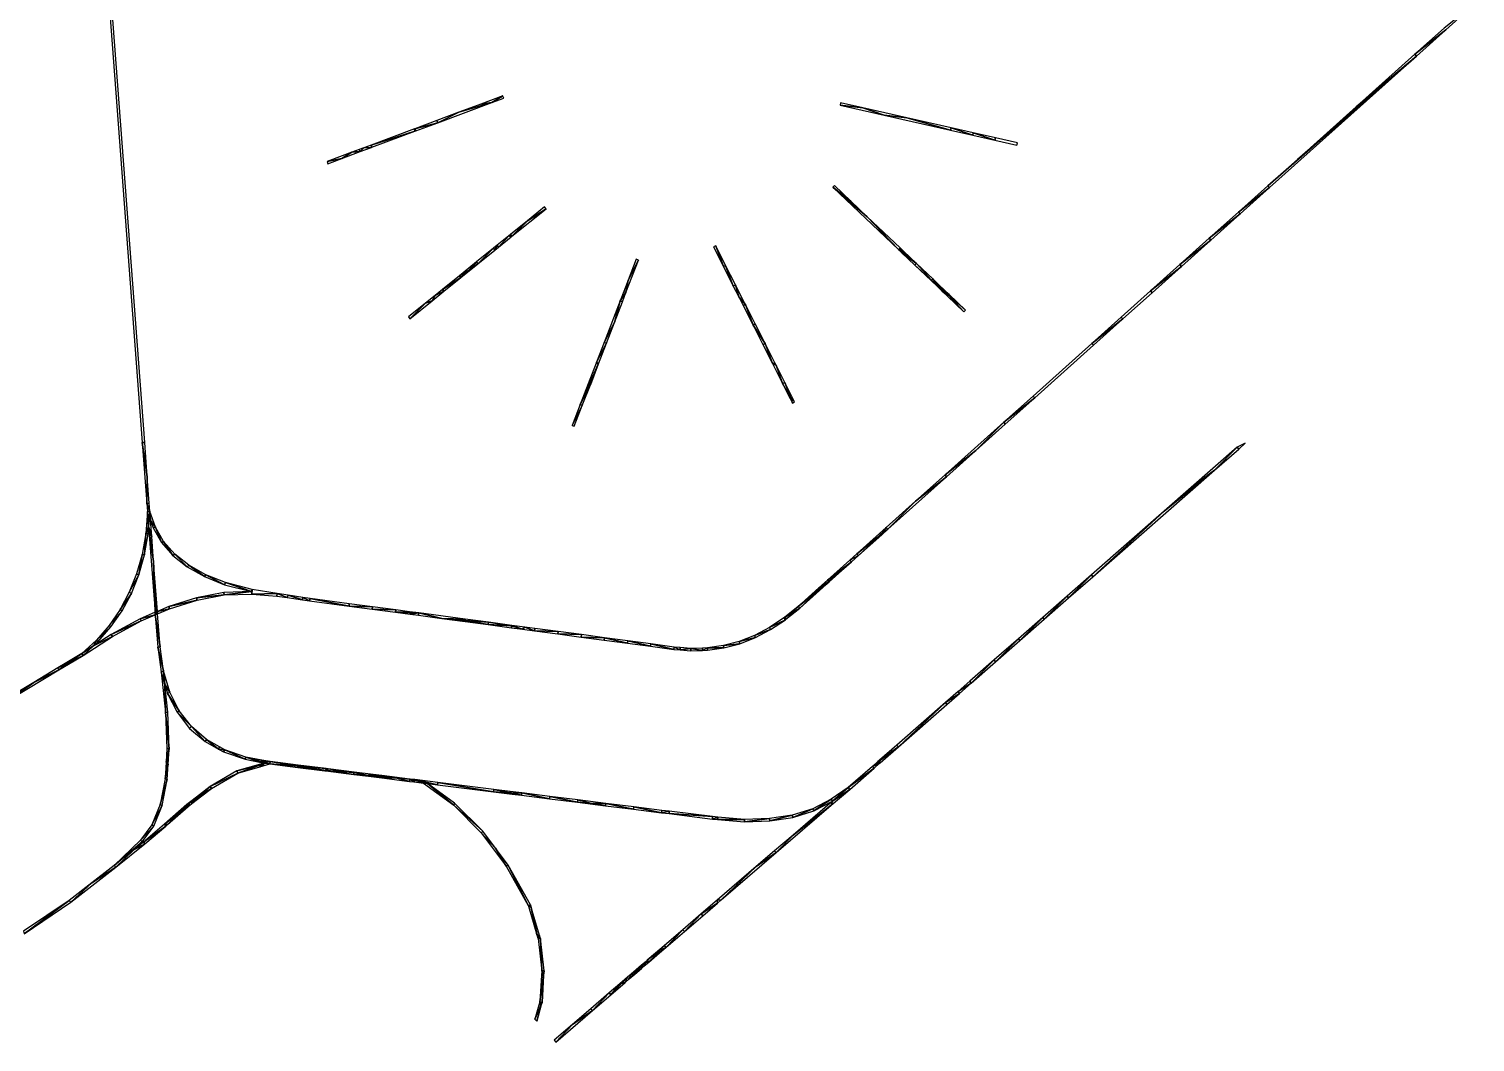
# Model space of a CAD drawing. Extents: x -4169 to 2221, y -6508 to 574.
# Drawn here: x -2346 to -1131, y -3268 to -2416 of the extents above; entities that cross this region are included whole.
import ezdxf

# ---------------------------------------------------------------- set-up
doc = ezdxf.new("R2010")
doc.units = 0

msp = doc.modelspace()

# ---------------------------------------------------------------- linework, layer by layer
at = {"layer": 'mg_to_dxf', "color": 40}
for points in [[(-2250.89, -2763.71), (-2248.9, -2763.56), (-2314.68, -1892.95), (-2316.68, -1893.1)], [(-1155.52, -2416.87), (-1130.85, -2394.77), (-1156.85, -2415.37), (-1181.52, -2437.46)], [(-1180.19, -2438.96), (-1155.52, -2416.87), (-1181.52, -2437.46)], [(-1303.56, -2549.41), (-1180.19, -2438.96), (-1304.89, -2547.92)], [(-1304.89, -2547.92), (-1180.19, -2438.96), (-1280.22, -2525.83)], [(-1280.22, -2525.83), (-1180.19, -2438.96), (-1230.87, -2481.64)], [(-1230.87, -2481.64), (-1180.19, -2438.96), (-1181.52, -2437.46)], [(-1957.2, -2478.02), (-1984.85, -2486.2), (-2002.61, -2494.95)], [(-1957.2, -2478.02), (-1966.38, -2479.31), (-1984.85, -2486.2)], [(-1947.92, -2472.43), (-1966.38, -2479.31), (-1957.2, -2478.02)], [(-1947.84, -2472.63), (-1947.92, -2472.43), (-1957.2, -2478.02)], [(-1947.84, -2472.63), (-1957.2, -2478.02), (-1947.22, -2474.3)], [(-1664.54, -2480.2), (-1664.54, -2480.2), (-1645.51, -2482.45), (-1664.1, -2478.25)], [(-1984.85, -2486.2), (-2003.31, -2493.08), (-2002.61, -2494.95)], [(-1627.36, -2488.59), (-1627.36, -2488.59), (-1645.51, -2482.45), (-1664.54, -2480.2)], [(-1645.51, -2482.45), (-1645.51, -2482.45), (-1627.36, -2488.59), (-1608.33, -2490.84)], [(-1627.36, -2488.59), (-1627.36, -2488.59), (-1571.59, -2501.18), (-1608.33, -2490.84)], [(-1571.59, -2501.18), (-1571.59, -2501.18), (-1571.15, -2499.23), (-1608.33, -2490.84)], [(-2021.89, -2502.14), (-2022.23, -2500.13), (-2058.7, -2513.74)], [(-2021.89, -2502.14), (-2058.7, -2513.74), (-2058, -2515.61)], [(-2022.23, -2500.13), (-2021.08, -2501.84), (-2021.77, -2499.97)], [(-2022.23, -2500.13), (-2021.89, -2502.14), (-2021.08, -2501.84)], [(-2003.31, -2493.08), (-2021.77, -2499.97), (-2002.61, -2494.95)], [(-2021.08, -2501.84), (-2002.61, -2494.95), (-2021.77, -2499.97)], [(-1571.59, -2501.18), (-1571.59, -2501.18), (-1553.01, -2505.37), (-1571.15, -2499.23)], [(-1571.15, -2499.23), (-1553.01, -2505.37), (-1552.57, -2503.42)], [(-1553.01, -2505.37), (-1534.42, -2509.57), (-1552.57, -2503.42)], [(-1552.57, -2503.42), (-1534.42, -2509.57), (-1533.98, -2507.62)], [(-2058.31, -2515.72), (-2064.73, -2515.98), (-2067.81, -2519.27)], [(-2064.73, -2515.98), (-2058.31, -2515.72), (-2058.7, -2513.74)], [(-2058.31, -2515.72), (-2058, -2515.61), (-2058.7, -2513.74)], [(-1534.42, -2509.57), (-1515.83, -2513.76), (-1515.39, -2511.81), (-1533.98, -2507.62)], [(-2083.12, -2524.98), (-2074.81, -2519.74), (-2095.63, -2527.51)], [(-2083.12, -2524.98), (-2095.63, -2527.51), (-2094.93, -2529.38)], [(-2067.81, -2519.27), (-2074.81, -2519.74), (-2083.12, -2524.98)], [(-2067.81, -2519.27), (-2068.59, -2517.42), (-2074.81, -2519.74)], [(-2064.73, -2515.98), (-2068.59, -2517.42), (-2067.81, -2519.27)], [(-1655.38, -2560.85), (-1669.14, -2547.77), (-1670.52, -2549.22)], [(-1641.63, -2573.92), (-1655.38, -2560.85), (-1670.52, -2549.22)], [(-1615.5, -2601.52), (-1641.63, -2573.92), (-1670.52, -2549.22)], [(-1329.56, -2570.01), (-1303.56, -2549.41), (-1304.89, -2547.92)], [(-1329.56, -2570.01), (-1329.56, -2570.01), (-1328.24, -2571.5), (-1303.56, -2549.41)], [(-1911.62, -2567.29), (-1927.19, -2577.29), (-1940.24, -2590.4)], [(-1911.62, -2567.29), (-1912.88, -2565.73), (-1927.19, -2577.29)], [(-1615.5, -2601.52), (-1614.12, -2600.07), (-1641.63, -2573.92)], [(-1354.24, -2592.1), (-1354.24, -2592.1), (-1328.24, -2571.5), (-1329.56, -2570.01)], [(-1352.91, -2593.6), (-1352.91, -2593.6), (-1328.24, -2571.5), (-1354.24, -2592.1)], [(-1927.19, -2577.29), (-1941.49, -2588.84), (-1940.24, -2590.4)], [(-1970.11, -2611.96), (-1968.85, -2613.51), (-1955.8, -2600.4)], [(-1968.85, -2613.51), (-1954.54, -2601.95), (-1955.8, -2600.4)], [(-1952.79, -2597.96), (-1955.8, -2600.4), (-1954.54, -2601.95)], [(-1951.49, -2599.49), (-1952.79, -2597.96), (-1954.54, -2601.95)], [(-1942.89, -2589.97), (-1952.79, -2597.96), (-1951.49, -2599.49)], [(-1940.9, -2590.93), (-1942.89, -2589.97), (-1951.49, -2599.49)], [(-1942.89, -2589.97), (-1940.9, -2590.93), (-1941.49, -2588.84)], [(-1940.9, -2590.93), (-1940.24, -2590.4), (-1941.49, -2588.84)], [(-1769.01, -2598.49), (-1770.8, -2599.39), (-1762.51, -2615.78)], [(-1760.72, -2614.88), (-1769.01, -2598.49), (-1762.51, -2615.78)], [(-1614.81, -2600.8), (-1615.5, -2601.52), (-1612.1, -2604.14)], [(-1614.12, -2600.07), (-1614.81, -2600.8), (-1611.19, -2602.85)], [(-1611.19, -2602.85), (-1614.81, -2600.8), (-1612.1, -2604.14)], [(-1352.91, -2593.6), (-1352.91, -2593.6), (-1354.24, -2592.1), (-1378.91, -2614.19)], [(-1352.91, -2593.6), (-1352.91, -2593.6), (-1378.91, -2614.19), (-1377.58, -2615.69)], [(-1970.11, -2611.96), (-1984.42, -2623.51), (-1976.32, -2618.9)], [(-1970.11, -2611.96), (-1976.32, -2618.9), (-1968.85, -2613.51)], [(-1844.47, -2637.66), (-1833.97, -2610.46), (-1842.57, -2627.19)], [(-1833.97, -2610.46), (-1835.83, -2609.74), (-1842.57, -2627.19)], [(-1612.36, -2604.51), (-1612.1, -2604.14), (-1615.5, -2601.52)], [(-1612.1, -2604.14), (-1612.36, -2604.51), (-1600.36, -2613.15)], [(-1612.36, -2604.51), (-1601.74, -2614.6), (-1600.36, -2613.15)], [(-1611.19, -2602.85), (-1612.1, -2604.14), (-1600.36, -2613.15)], [(-1998.72, -2635.07), (-1983.16, -2625.07), (-1984.42, -2623.51)], [(-1997.47, -2636.62), (-1983.16, -2625.07), (-1998.72, -2635.07)], [(-1984.42, -2623.51), (-1983.16, -2625.07), (-1976.32, -2618.9)], [(-1976.32, -2618.9), (-1983.16, -2625.07), (-1968.85, -2613.51)], [(-1760.72, -2614.88), (-1762.51, -2615.78), (-1754.22, -2632.17)], [(-1752.43, -2631.27), (-1760.72, -2614.88), (-1754.22, -2632.17)], [(-1600.36, -2613.15), (-1601.74, -2614.6), (-1587.64, -2627.31)], [(-1587.99, -2627.67), (-1587.64, -2627.31), (-1601.74, -2614.6)], [(-1586.61, -2626.22), (-1600.36, -2613.15), (-1587.64, -2627.31)], [(-1403.59, -2636.28), (-1377.58, -2615.69), (-1378.91, -2614.19)], [(-1402.26, -2637.78), (-1377.58, -2615.69), (-1403.59, -2636.28)], [(-2004.92, -2640.08), (-2007.27, -2644.54), (-1997.47, -2636.62)], [(-2004.92, -2640.08), (-1997.47, -2636.62), (-1998.72, -2635.07)], [(-1844.47, -2637.66), (-1846.27, -2636.79), (-1849.3, -2644.64)], [(-1846.27, -2636.79), (-1844.47, -2637.66), (-1842.57, -2627.19)], [(-1752.43, -2631.27), (-1754.22, -2632.17), (-1749.68, -2641.15)], [(-1752.43, -2631.27), (-1749.68, -2641.15), (-1744.14, -2647.66)], [(-1587.64, -2627.31), (-1587.99, -2627.67), (-1583.01, -2632.41)], [(-1586.61, -2626.22), (-1587.64, -2627.31), (-1582.38, -2631.93)], [(-1582.75, -2632.21), (-1587.64, -2627.31), (-1583.01, -2632.41)], [(-1582.75, -2632.21), (-1582.38, -2631.93), (-1587.64, -2627.31)], [(-1581.62, -2631.35), (-1586.61, -2626.22), (-1582.38, -2631.93)], [(-1581.62, -2631.35), (-1581.4, -2631.18), (-1586.61, -2626.22)], [(-1582.75, -2632.21), (-1583.01, -2632.41), (-1578.12, -2637.05)], [(-1582.38, -2631.93), (-1582.75, -2632.21), (-1578.02, -2636.95)], [(-1578.02, -2636.95), (-1582.75, -2632.21), (-1578.12, -2637.05)], [(-1581.62, -2631.35), (-1582.38, -2631.93), (-1577.42, -2636.29)], [(-1577.42, -2636.29), (-1582.38, -2631.93), (-1578.02, -2636.95)], [(-1581.4, -2631.18), (-1581.62, -2631.35), (-1577.13, -2635.97)], [(-1577.13, -2635.97), (-1581.62, -2631.35), (-1577.42, -2636.29)], [(-1576.77, -2635.57), (-1581.4, -2631.18), (-1577.13, -2635.97)], [(-1578.02, -2636.95), (-1578.12, -2637.05), (-1574.23, -2640.75)], [(-1577.42, -2636.29), (-1578.02, -2636.95), (-1573.37, -2639.84)], [(-1578.02, -2636.95), (-1574.23, -2640.75), (-1573.37, -2639.84)], [(-1577.13, -2635.97), (-1577.42, -2636.29), (-1573.37, -2639.84)], [(-1576.77, -2635.57), (-1577.13, -2635.97), (-1572.85, -2639.3)], [(-1577.13, -2635.97), (-1573.37, -2639.84), (-1572.85, -2639.3)], [(-1426.93, -2659.87), (-1402.26, -2637.78), (-1403.59, -2636.28), (-1428.26, -2658.37)], [(-2013.03, -2646.63), (-2027.34, -2658.18), (-2026.08, -2659.74)], [(-2007.27, -2644.54), (-2013.03, -2646.63), (-2026.08, -2659.74)], [(-2007.27, -2644.54), (-2004.92, -2640.08), (-2013.03, -2646.63)], [(-1862.78, -2679.54), (-1854.17, -2662.81), (-1849.3, -2644.64)], [(-1854.17, -2662.81), (-1847.44, -2645.36), (-1849.3, -2644.64)], [(-1844.47, -2637.66), (-1849.3, -2644.64), (-1847.44, -2645.36)], [(-1744.12, -2647.71), (-1749.68, -2641.15), (-1745.93, -2648.56)], [(-1749.68, -2641.15), (-1744.12, -2647.71), (-1744.14, -2647.66)], [(-1744.12, -2647.71), (-1745.93, -2648.56), (-1737.64, -2664.95)], [(-1735.85, -2664.05), (-1744.12, -2647.71), (-1737.64, -2664.95)], [(-1574.23, -2640.75), (-1560.48, -2653.82), (-1573.37, -2639.84)], [(-1559.1, -2652.37), (-1572.85, -2639.3), (-1573.37, -2639.84)], [(-1560.48, -2653.82), (-1559.1, -2652.37), (-1573.37, -2639.84)], [(-1452.93, -2680.46), (-1426.93, -2659.87), (-1428.26, -2658.37)], [(-1451.61, -2681.96), (-1426.93, -2659.87), (-1452.93, -2680.46)], [(-1862.78, -2679.54), (-1860.91, -2680.26), (-1854.17, -2662.81)], [(-1727.56, -2680.44), (-1735.85, -2664.05), (-1737.64, -2664.95)], [(-1727.56, -2680.44), (-1737.64, -2664.95), (-1729.35, -2681.34)], [(-1869.15, -2696.06), (-1860.91, -2680.26), (-1862.78, -2679.54)], [(-1867.65, -2697.71), (-1860.91, -2680.26), (-1869.15, -2696.06)], [(-1729.35, -2681.34), (-1721.24, -2697.39), (-1727.56, -2680.44)], [(-1721.24, -2697.39), (-1719.27, -2696.83), (-1727.56, -2680.44)], [(-1502.28, -2724.65), (-1500.95, -2726.14), (-1451.61, -2681.96), (-1452.93, -2680.46)], [(-1869.51, -2696.99), (-1882.98, -2731.89), (-1867.68, -2697.78)], [(-1867.68, -2697.78), (-1882.98, -2731.89), (-1874.38, -2715.16)], [(-1867.67, -2697.79), (-1867.68, -2697.78), (-1874.38, -2715.16)], [(-1867.78, -2697.66), (-1869.15, -2696.06), (-1869.51, -2696.99)], [(-1867.78, -2697.66), (-1869.51, -2696.99), (-1867.68, -2697.78)], [(-1867.78, -2697.66), (-1867.65, -2697.71), (-1869.15, -2696.06)], [(-1867.78, -2697.66), (-1867.68, -2697.78), (-1867.65, -2697.71)], [(-1867.68, -2697.78), (-1867.67, -2697.79), (-1867.65, -2697.71)], [(-1721.24, -2697.39), (-1718.27, -2698.83), (-1719.27, -2696.83)], [(-1718.27, -2698.83), (-1721.24, -2697.39), (-1721.06, -2697.74)], [(-1712.77, -2714.13), (-1718.27, -2698.83), (-1721.06, -2697.74)], [(-1712.77, -2714.13), (-1710.98, -2713.22), (-1718.27, -2698.83)], [(-1882.98, -2731.89), (-1881.12, -2732.61), (-1874.38, -2715.16)], [(-1706, -2726.49), (-1710.98, -2713.22), (-1712.77, -2714.13)], [(-1706.37, -2726.77), (-1706, -2726.49), (-1712.77, -2714.13)], [(-1706, -2726.49), (-1704.76, -2725.53), (-1710.98, -2713.22)], [(-1882.98, -2731.89), (-1889.72, -2749.35), (-1881.12, -2732.61)], [(-1889.72, -2749.35), (-1887.85, -2750.07), (-1881.12, -2732.61)], [(-1706, -2726.49), (-1706.37, -2726.77), (-1704.48, -2730.52)], [(-1704.76, -2725.53), (-1706, -2726.49), (-1702.69, -2729.62)], [(-1706, -2726.49), (-1704.48, -2730.52), (-1702.69, -2729.62)], [(-1526.96, -2746.74), (-1500.95, -2726.14), (-1502.28, -2724.65)], [(-1525.63, -2748.23), (-1500.95, -2726.14), (-1526.96, -2746.74)], [(-1576.3, -2790.92), (-1550.3, -2770.33), (-1526.96, -2746.74)], [(-1550.3, -2770.33), (-1525.63, -2748.23), (-1526.96, -2746.74)], [(-2250.89, -2763.71), (-2246.7, -2792.58), (-2248.9, -2763.56)], [(-2247.01, -2815.07), (-2246.7, -2792.58), (-2250.89, -2763.71)], [(-1576.3, -2790.92), (-1574.98, -2792.42), (-1550.3, -2770.33)], [(-1349.79, -2787.06), (-1349.79, -2787.06), (-1330.68, -2767.69), (-1371.56, -2803.44)], [(-1349.79, -2787.06), (-1349.79, -2787.06), (-1329.34, -2769.18), (-1330.68, -2767.69)], [(-1323.94, -2764.22), (-1330.68, -2767.69), (-1329.34, -2769.18)], [(-2247.01, -2815.07), (-2245.04, -2814.54), (-2246.7, -2792.58)], [(-1624.32, -2836.6), (-1574.98, -2792.42), (-1600.98, -2813.01)], [(-1576.3, -2790.92), (-1600.98, -2813.01), (-1574.98, -2792.42)], [(-1349.79, -2787.06), (-1349.79, -2787.06), (-1392, -2821.32), (-1452, -2876.46)], [(-1349.79, -2787.06), (-1349.79, -2787.06), (-1371.56, -2803.44), (-1392, -2821.32)], [(-2245.04, -2814.54), (-2247.01, -2815.07), (-2244.51, -2821.6)], [(-2247.01, -2815.07), (-2246.5, -2821.75), (-2244.51, -2821.6)], [(-1625.65, -2835.1), (-1624.32, -2836.6), (-1600.98, -2813.01)], [(-2246.5, -2821.75), (-2248.04, -2840.26), (-2245.57, -2834.32)], [(-2244.51, -2821.6), (-2246.5, -2821.75), (-2245.57, -2834.32)], [(-2246.5, -2821.75), (-2245.57, -2834.32), (-2245.57, -2834.32)], [(-2244.51, -2821.6), (-2245.57, -2834.32), (-2242.94, -2842.6)], [(-2244.51, -2821.6), (-2243.93, -2829.32), (-2239.94, -2834.96)], [(-2239.94, -2834.96), (-2243.93, -2829.32), (-2241.84, -2835.49)], [(-1452, -2876.46), (-1452, -2876.46), (-1392, -2821.32), (-1453.32, -2874.96)], [(-2248.04, -2840.26), (-2251.11, -2857.74), (-2249.19, -2858.13)], [(-2246.07, -2840.39), (-2248.04, -2840.26), (-2249.19, -2858.13)], [(-2246.07, -2840.39), (-2245.57, -2834.32), (-2248.04, -2840.26)], [(-2245.57, -2834.32), (-2245.57, -2834.32), (-2242.94, -2842.6)], [(-2241.38, -2863.59), (-2242.94, -2842.6), (-2245.57, -2834.32)], [(-2240.19, -2906.42), (-2241.38, -2863.59), (-2245.57, -2834.32)], [(-2239.94, -2834.96), (-2241.84, -2835.49), (-2234.73, -2847.82)], [(-2232.97, -2846.96), (-2239.94, -2834.96), (-2234.73, -2847.82)], [(-1629.91, -2841.02), (-1631.32, -2840.18), (-1650.32, -2857.19)], [(-1629.91, -2841.02), (-1650.32, -2857.19), (-1649, -2858.69)], [(-1629.52, -2841.25), (-1629.91, -2841.02), (-1649, -2858.69)], [(-1631.32, -2840.18), (-1629.91, -2841.02), (-1625.65, -2835.1)], [(-1629.91, -2841.02), (-1624.32, -2836.6), (-1625.65, -2835.1)], [(-1629.91, -2841.02), (-1629.52, -2841.25), (-1624.32, -2836.6)], [(-2234.73, -2847.82), (-2225.18, -2858.76), (-2232.97, -2846.96)], [(-2225.18, -2858.76), (-2223.6, -2857.6), (-2232.97, -2846.96)], [(-2251.11, -2857.74), (-2255.71, -2874.19), (-2253.88, -2874.84)], [(-2249.19, -2858.13), (-2251.11, -2857.74), (-2253.88, -2874.84)], [(-2239.57, -2906.16), (-2238.24, -2905.59), (-2241.38, -2863.59)], [(-2240.19, -2906.42), (-2239.57, -2906.16), (-2241.38, -2863.59)], [(-2225.18, -2858.76), (-2213.18, -2868.3), (-2223.6, -2857.6)], [(-2213.18, -2868.3), (-2211.82, -2866.89), (-2223.6, -2857.6)], [(-2213.18, -2868.3), (-2198.75, -2876.44), (-2211.82, -2866.89)], [(-2198.75, -2876.44), (-2197.65, -2874.81), (-2211.82, -2866.89)], [(-1654.94, -2864.01), (-1656.21, -2862.46), (-1675, -2879.29)], [(-1654.94, -2864.01), (-1675, -2879.29), (-1674, -2880.41)], [(-1654.94, -2864.01), (-1674, -2880.41), (-1673.67, -2880.78)], [(-1656.21, -2862.46), (-1649, -2858.69), (-1650.32, -2857.19)], [(-1656.21, -2862.46), (-1654.94, -2864.01), (-1649, -2858.69)], [(-2253.88, -2874.84), (-2255.71, -2874.19), (-2261.85, -2889.61)], [(-2260.13, -2890.5), (-2253.88, -2874.84), (-2261.85, -2889.61)], [(-2198.75, -2876.44), (-2181.86, -2883.18), (-2197.65, -2874.81)], [(-2181.86, -2883.18), (-2181.08, -2881.38), (-2197.65, -2874.81)], [(-1682.43, -2885.94), (-1674, -2880.41), (-1675, -2879.29)], [(-1472.44, -2894.34), (-1472.44, -2894.34), (-1453.32, -2874.96), (-1473.76, -2892.84)], [(-1452, -2876.46), (-1452, -2876.46), (-1453.32, -2874.96), (-1472.44, -2894.34)], [(-2269.53, -2904.01), (-2260.13, -2890.5), (-2261.85, -2889.61)], [(-2269.53, -2904.01), (-2267.94, -2905.12), (-2260.13, -2890.5)], [(-2205.26, -2894.16), (-2181.99, -2891.75), (-2182.26, -2889.73)], [(-2205.26, -2894.16), (-2204.84, -2896.15), (-2181.99, -2891.75)], [(-2159.09, -2889.02), (-2182.26, -2889.73), (-2181.99, -2891.75)], [(-2158.98, -2891.05), (-2159.09, -2889.02), (-2181.99, -2891.75)], [(-2181.08, -2881.38), (-2181.86, -2883.18), (-2159.09, -2889.02)], [(-2158.66, -2887.1), (-2181.08, -2881.38), (-2159.09, -2889.02)], [(-2158.66, -2887.1), (-2159.09, -2889.02), (-2158.98, -2891.05)], [(-2137.67, -2890.68), (-2158.66, -2887.1), (-2158.98, -2891.05)], [(-2137.67, -2890.68), (-2158.98, -2891.05), (-2137.73, -2892.7)], [(-2137.67, -2890.68), (-2137.73, -2892.7), (-2129.12, -2893.99)], [(-2128.27, -2892.1), (-2137.67, -2890.68), (-2129.12, -2893.99)], [(-2129.12, -2893.99), (-2116.18, -2895.93), (-2128.27, -2892.1)], [(-2116.18, -2895.93), (-2115.96, -2893.95), (-2128.27, -2892.1)], [(-1682.06, -2886.99), (-1682.43, -2885.94), (-1699.67, -2901.38)], [(-1681.83, -2887.64), (-1682.06, -2886.99), (-1699.67, -2901.38)], [(-1681.83, -2887.64), (-1699.67, -2901.38), (-1698.34, -2902.87)], [(-1681.71, -2887.98), (-1681.83, -2887.64), (-1698.34, -2902.87)], [(-1682.43, -2885.94), (-1682.06, -2886.99), (-1674, -2880.41)], [(-1682.06, -2886.99), (-1681.83, -2887.64), (-1674, -2880.41)], [(-1681.83, -2887.64), (-1673.67, -2880.78), (-1674, -2880.41)], [(-1681.83, -2887.64), (-1681.71, -2887.98), (-1673.67, -2880.78)], [(-2269.53, -2904.01), (-2278.75, -2917.37), (-2267.94, -2905.12)], [(-2228.72, -2901.5), (-2238.24, -2905.59), (-2228.14, -2903.45)], [(-2238.08, -2907.72), (-2228.14, -2903.45), (-2238.24, -2905.59)], [(-2205.26, -2894.16), (-2228.72, -2901.5), (-2204.84, -2896.15)], [(-2228.72, -2901.5), (-2228.14, -2903.45), (-2204.84, -2896.15)], [(-2115.96, -2893.95), (-2116.18, -2895.93), (-2110.37, -2896.71)], [(-2109.79, -2894.77), (-2115.96, -2893.95), (-2110.37, -2896.71)], [(-2110.37, -2896.71), (-2077.18, -2901.14), (-2109.79, -2894.77)], [(-2077.18, -2901.14), (-2076.95, -2899.15), (-2109.79, -2894.77)], [(-2077.18, -2901.14), (-2057.45, -2901.76), (-2076.95, -2899.15)], [(-2077.18, -2901.14), (-2057.68, -2903.74), (-2057.45, -2901.76)], [(-2057.68, -2903.74), (-2037.95, -2904.36), (-2057.45, -2901.76)], [(-2057.68, -2903.74), (-2038.18, -2906.34), (-2037.95, -2904.36)], [(-2026.43, -2905.9), (-2037.95, -2904.36), (-2038.18, -2906.34)], [(-1711.06, -2910.59), (-1711.01, -2910.67), (-1699.67, -2901.38)], [(-1711.01, -2910.67), (-1698.34, -2902.87), (-1699.67, -2901.38)], [(-1711.01, -2910.67), (-1709.97, -2912.28), (-1698.34, -2902.87)], [(-1494.2, -2910.72), (-1492.88, -2912.22), (-1473.76, -2892.84)], [(-1492.88, -2912.22), (-1472.44, -2894.34), (-1473.76, -2892.84)], [(-2278.75, -2917.37), (-2277.31, -2918.7), (-2267.94, -2905.12)], [(-2252.62, -2911.76), (-2276.98, -2924.93), (-2251.89, -2913.65)], [(-2276.98, -2924.93), (-2276.09, -2926.74), (-2251.89, -2913.65)], [(-2252.62, -2911.76), (-2240.03, -2908.56), (-2240.19, -2906.42)], [(-2252.62, -2911.76), (-2251.89, -2913.65), (-2240.03, -2908.56)], [(-2240.19, -2906.42), (-2240.03, -2908.56), (-2239.57, -2906.16)], [(-2240.03, -2908.56), (-2238.08, -2907.72), (-2239.57, -2906.16)], [(-2240.03, -2908.56), (-2236.02, -2935.31), (-2238.08, -2907.72)], [(-2240.03, -2908.56), (-2237.99, -2935.8), (-2236.02, -2935.31)], [(-2239.57, -2906.16), (-2238.08, -2907.72), (-2238.24, -2905.59)], [(-2026.16, -2906.72), (-2026.43, -2905.9), (-2038.18, -2906.34)], [(-2025.74, -2908), (-2026.16, -2906.72), (-2038.18, -2906.34)], [(-2026.43, -2905.9), (-2026.16, -2906.72), (-2018.45, -2906.96)], [(-2026.16, -2906.72), (-2025.74, -2908), (-2018.45, -2906.96)], [(-2025.74, -2908), (-2018.69, -2908.94), (-2018.45, -2906.96)], [(-2018.45, -2906.96), (-2018.69, -2908.94), (-1999.19, -2911.55)], [(-2018.45, -2906.96), (-1999.19, -2911.55), (-1979.45, -2912.17)], [(-1979.57, -2913.16), (-1979.45, -2912.17), (-1999.19, -2911.55)], [(-1979.69, -2914.15), (-1979.57, -2913.16), (-1999.19, -2911.55)], [(-1979.69, -2914.15), (-1960.19, -2916.75), (-1979.57, -2913.16)], [(-1979.57, -2913.16), (-1959.95, -2914.77), (-1979.45, -2912.17)], [(-1979.57, -2913.16), (-1960.19, -2916.75), (-1959.95, -2914.77)], [(-1940.51, -2917.87), (-1959.95, -2914.77), (-1960.19, -2916.75)], [(-1940.51, -2917.87), (-1960.19, -2916.75), (-1940.69, -2919.35)], [(-1940.44, -2917.37), (-1959.95, -2914.77), (-1940.51, -2917.87)], [(-1710.49, -2912.7), (-1711.64, -2911.06), (-1723.92, -2919.2)], [(-1722.95, -2920.95), (-1710.49, -2912.7), (-1723.92, -2919.2)], [(-1711.01, -2910.67), (-1711.06, -2910.59), (-1711.64, -2911.06)], [(-1709.97, -2912.28), (-1711.01, -2910.67), (-1711.64, -2911.06)], [(-1709.97, -2912.28), (-1711.64, -2911.06), (-1710.49, -2912.7)], [(-1514.65, -2928.6), (-1513.32, -2930.1), (-1494.2, -2910.72)], [(-1513.32, -2930.1), (-1492.88, -2912.22), (-1494.2, -2910.72)], [(-2300.75, -2942.73), (-2276.09, -2926.74), (-2291.96, -2934.64)], [(-2291.96, -2934.64), (-2276.09, -2926.74), (-2276.98, -2924.93)], [(-2278.75, -2917.37), (-2289.5, -2929.71), (-2277.31, -2918.7)], [(-2289.5, -2929.71), (-2288.25, -2931.23), (-2277.31, -2918.7)], [(-1940.51, -2917.87), (-1940.69, -2919.35), (-1931.42, -2920.59)], [(-1940.44, -2917.37), (-1940.51, -2917.87), (-1931.42, -2920.59)], [(-1929.5, -2918.83), (-1940.44, -2917.37), (-1931.42, -2920.59)], [(-1931.42, -2920.59), (-1921.2, -2921.96), (-1929.5, -2918.83)], [(-1921.2, -2921.96), (-1920.94, -2919.97), (-1929.5, -2918.83)], [(-1920.94, -2919.97), (-1921.2, -2921.96), (-1901.44, -2922.58)], [(-1921.2, -2921.96), (-1901.7, -2924.56), (-1901.44, -2922.58)], [(-1901.7, -2924.56), (-1881.94, -2925.18), (-1901.44, -2922.58)], [(-1901.7, -2924.56), (-1882.2, -2927.16), (-1881.94, -2925.18)], [(-1862.44, -2927.78), (-1881.94, -2925.18), (-1882.2, -2927.16)], [(-1862.44, -2927.78), (-1882.2, -2927.16), (-1862.7, -2929.76)], [(-1862.44, -2927.78), (-1862.7, -2929.76), (-1843.2, -2932.37)], [(-1842.94, -2930.38), (-1862.44, -2927.78), (-1843.2, -2932.37)], [(-1735.72, -2927.64), (-1736.5, -2925.79), (-1749.38, -2930.84)], [(-1748.79, -2932.76), (-1735.72, -2927.64), (-1749.38, -2930.84)], [(-1722.95, -2920.95), (-1723.92, -2919.2), (-1736.5, -2925.79)], [(-1735.72, -2927.64), (-1722.95, -2920.95), (-1736.5, -2925.79)], [(-1514.65, -2928.6), (-1535.09, -2946.48), (-1533.77, -2947.98)], [(-1513.32, -2930.1), (-1514.65, -2928.6), (-1533.77, -2947.98)], [(-2314.42, -2948.61), (-2313.86, -2949.17), (-2301.79, -2941.02)], [(-2313.86, -2949.17), (-2300.75, -2942.73), (-2301.79, -2941.02)], [(-2301.79, -2941.02), (-2291.96, -2934.64), (-2289.5, -2929.71)], [(-2301.79, -2941.02), (-2300.75, -2942.73), (-2291.96, -2934.64)], [(-2291.96, -2934.64), (-2288.25, -2931.23), (-2289.5, -2929.71)], [(-2233.18, -2955.61), (-2236.02, -2935.31), (-2237.99, -2935.8)], [(-2233.18, -2955.61), (-2237.99, -2935.8), (-2235.1, -2956.4)], [(-1843.2, -2932.37), (-1823.71, -2934.97), (-1842.94, -2930.38)], [(-1823.71, -2934.97), (-1823.43, -2932.99), (-1842.94, -2930.38)], [(-1823.43, -2932.99), (-1823.71, -2934.97), (-1804.21, -2937.57)], [(-1803.93, -2935.59), (-1823.43, -2932.99), (-1804.21, -2937.57)], [(-1803.93, -2935.59), (-1804.21, -2937.57), (-1798.92, -2937.99)], [(-1798.79, -2936), (-1803.93, -2935.59), (-1798.92, -2937.99)], [(-1798.79, -2936), (-1798.92, -2937.99), (-1789.84, -2936.72)], [(-1789.84, -2936.72), (-1798.92, -2937.99), (-1789.89, -2938.72)], [(-1780.12, -2938.43), (-1789.84, -2936.72), (-1789.89, -2938.72)], [(-1780.24, -2936.43), (-1789.84, -2936.72), (-1780.12, -2938.43)], [(-1780.24, -2936.43), (-1780.12, -2938.43), (-1776.05, -2936.3)], [(-1780.12, -2938.43), (-1775.88, -2938.3), (-1776.05, -2936.3)], [(-1762.56, -2934.34), (-1776.05, -2936.3), (-1762.18, -2936.31)], [(-1775.88, -2938.3), (-1762.18, -2936.31), (-1776.05, -2936.3)], [(-1748.79, -2932.76), (-1749.38, -2930.84), (-1762.56, -2934.34)], [(-1748.79, -2932.76), (-1762.56, -2934.34), (-1762.18, -2936.31)], [(-2320.94, -2954.87), (-2321.95, -2953.14), (-2342.11, -2965.26)], [(-2313.86, -2949.17), (-2314.42, -2948.61), (-2321.95, -2953.14)], [(-2313.86, -2949.17), (-2321.95, -2953.14), (-2320.94, -2954.87)], [(-2312.96, -2950.07), (-2313.86, -2949.17), (-2320.94, -2954.87)], [(-2313.86, -2949.17), (-2312.96, -2950.07), (-2300.75, -2942.73)], [(-1555.53, -2964.35), (-1554.21, -2965.86), (-1535.09, -2946.48)], [(-1554.21, -2965.86), (-1533.77, -2947.98), (-1535.09, -2946.48)], [(-2382.32, -2989.42), (-2361.33, -2979.14), (-2342.11, -2965.26)], [(-2361.33, -2979.14), (-2320.94, -2954.87), (-2342.11, -2965.26)], [(-2233.18, -2955.61), (-2235.1, -2956.4), (-2231.91, -2967.09)], [(-2231.31, -2990.73), (-2231.91, -2967.09), (-2235.1, -2956.4)], [(-2227.84, -2973.55), (-2233.18, -2955.61), (-2231.91, -2967.09)], [(-1565.37, -2972.97), (-1554.21, -2965.86), (-1555.53, -2964.35)], [(-2227.84, -2973.55), (-2231.91, -2967.09), (-2229.67, -2974.62)], [(-2231.31, -2990.73), (-2229.35, -2990.42), (-2231.91, -2967.09)], [(-2220.01, -2989.15), (-2227.84, -2973.55), (-2229.67, -2974.62)], [(-2220.01, -2989.15), (-2229.67, -2974.62), (-2221.7, -2990.45)], [(-1564.1, -2974.51), (-1565.37, -2972.97), (-1575.97, -2982.23)], [(-1564.1, -2974.51), (-1575.97, -2982.23), (-1574.65, -2983.74)], [(-1565.37, -2972.97), (-1564.1, -2974.51), (-1554.21, -2965.86)], [(-2220.01, -2989.15), (-2221.7, -2990.45), (-2209.69, -3002.4)], [(-1575.97, -2982.23), (-1616.85, -3017.99), (-1615.53, -3019.5)], [(-1574.65, -2983.74), (-1575.97, -2982.23), (-1615.53, -3019.5)], [(-2229.35, -2990.42), (-2231.31, -2990.73), (-2228.25, -3020.88)], [(-2231.31, -2990.73), (-2230.21, -3020.75), (-2228.25, -3020.88)], [(-2221.7, -2990.45), (-2211.19, -3003.91), (-2209.69, -3002.4)], [(-2211.19, -3003.91), (-2198.14, -3014.98), (-2209.69, -3002.4)], [(-2198.14, -3014.98), (-2196.89, -3013.3), (-2209.69, -3002.4)], [(-2196.89, -3013.3), (-2198.14, -3014.98), (-2186.83, -3021.28)], [(-2185.97, -3019.4), (-2196.89, -3013.3), (-2186.83, -3021.28)], [(-2230.91, -3032.22), (-2228.25, -3020.88), (-2230.21, -3020.75)], [(-2230.91, -3032.22), (-2229.95, -3033.18), (-2228.25, -3020.88)], [(-2229.95, -3033.18), (-2229.08, -3034.05), (-2228.25, -3020.88)], [(-2185.97, -3019.4), (-2186.83, -3021.28), (-2181.59, -3021.85)], [(-2186.83, -3021.28), (-2182.56, -3023.66), (-2181.59, -3021.85)], [(-2182.56, -3023.66), (-2164.44, -3029.96), (-2181.59, -3021.85)], [(-2164.44, -3029.96), (-2163.8, -3028.05), (-2181.59, -3021.85)], [(-1631.48, -3030.79), (-1615.53, -3019.5), (-1616.85, -3017.99)], [(-1631.48, -3030.79), (-1631.29, -3031.35), (-1615.53, -3019.5)], [(-1631.29, -3031.35), (-1630.77, -3032.82), (-1615.53, -3019.5)], [(-2229.95, -3033.18), (-2230.91, -3032.22), (-2231.78, -3046.47)], [(-2229.08, -3034.05), (-2229.95, -3033.18), (-2231.78, -3046.47)], [(-2229.08, -3034.05), (-2231.78, -3046.47), (-2229.89, -3046.99)], [(-2151.56, -3034.46), (-2151.45, -3034.1), (-2171.36, -3039.62)], [(-2151.56, -3034.46), (-2171.36, -3039.62), (-2170.57, -3041.48)], [(-2152.09, -3036.24), (-2151.56, -3034.46), (-2170.57, -3041.48)], [(-2163.8, -3028.05), (-2164.44, -3029.96), (-2150.98, -3032.52)], [(-2150.77, -3031.84), (-2163.8, -3028.05), (-2150.98, -3032.52)], [(-2150.77, -3031.84), (-2150.4, -3030.59), (-2163.8, -3028.05)], [(-2152.09, -3036.24), (-2143.78, -3033.88), (-2147.88, -3033.1)], [(-2151.56, -3034.46), (-2152.09, -3036.24), (-2147.88, -3033.1)], [(-2151.45, -3034.1), (-2151.56, -3034.46), (-2147.88, -3033.1)], [(-2150.77, -3031.84), (-2150.98, -3032.52), (-2147.88, -3033.1)], [(-2150.4, -3030.59), (-2150.77, -3031.84), (-2143.52, -3031.9)], [(-2150.77, -3031.84), (-2147.88, -3033.1), (-2143.78, -3033.88)], [(-2150.77, -3031.84), (-2143.78, -3033.88), (-2143.52, -3031.9)], [(-2143.52, -3031.9), (-2143.78, -3033.88), (-2120.11, -3035.57)], [(-2120.27, -3036.81), (-2120.11, -3035.57), (-2143.78, -3033.88)], [(-2120.01, -3034.82), (-2143.52, -3031.9), (-2120.11, -3035.57)], [(-2120.11, -3035.57), (-2120.27, -3036.81), (-2096.79, -3039.22)], [(-2097.51, -3039.64), (-2096.79, -3039.22), (-2120.27, -3036.81)], [(-2120.11, -3035.57), (-2096.5, -3037.74), (-2120.01, -3034.82)], [(-2096.78, -3039.22), (-2120.11, -3035.57), (-2096.79, -3039.22)], [(-2096.78, -3039.22), (-2096.5, -3037.74), (-2120.11, -3035.57)], [(-2096.78, -3039.22), (-2096.68, -3039.16), (-2096.5, -3037.74)], [(-2094.68, -3038.01), (-2096.68, -3039.16), (-2096.69, -3039.23)], [(-2094.68, -3038.01), (-2096.69, -3039.23), (-2073.06, -3041.16)], [(-2096.68, -3039.16), (-2094.68, -3038.01), (-2096.5, -3037.74)], [(-2094.68, -3038.01), (-2094.62, -3037.98), (-2096.5, -3037.74)], [(-2094.68, -3038.01), (-2073.06, -3041.16), (-2094.62, -3037.98)], [(-2073.06, -3041.16), (-2072.99, -3040.67), (-2094.62, -3037.98)], [(-1657.73, -3053.75), (-1635.98, -3037.38), (-1637.29, -3035.87)], [(-1657.73, -3053.75), (-1656.42, -3055.26), (-1635.98, -3037.38)], [(-1632.44, -3032.22), (-1632.68, -3031.84), (-1637.29, -3035.87)], [(-1631.59, -3033.54), (-1632.44, -3032.22), (-1637.29, -3035.87)], [(-1631.59, -3033.54), (-1637.29, -3035.87), (-1635.98, -3037.38)], [(-1632.68, -3031.84), (-1631.29, -3031.35), (-1631.48, -3030.79)], [(-1632.68, -3031.84), (-1632.44, -3032.22), (-1631.29, -3031.35)], [(-1632.44, -3032.22), (-1630.77, -3032.82), (-1631.29, -3031.35)], [(-1632.44, -3032.22), (-1631.59, -3033.54), (-1630.77, -3032.82)], [(-2231.78, -3046.47), (-2236.03, -3067.88), (-2229.89, -3046.99)], [(-2234.25, -3068.75), (-2229.89, -3046.99), (-2236.03, -3067.88)], [(-2171.36, -3039.62), (-2193.94, -3052.78), (-2170.57, -3041.48)], [(-2193.94, -3052.78), (-2192.8, -3054.43), (-2170.57, -3041.48)], [(-2097.51, -3039.64), (-2096.76, -3039.73), (-2096.79, -3039.22)], [(-2096.78, -3039.22), (-2096.79, -3039.22), (-2096.69, -3039.23)], [(-2096.76, -3039.73), (-2096.69, -3039.23), (-2096.79, -3039.22)], [(-2096.68, -3039.16), (-2096.78, -3039.22), (-2096.69, -3039.23)], [(-2096.69, -3039.23), (-2096.76, -3039.73), (-2073.25, -3042.65)], [(-2073.06, -3041.16), (-2096.69, -3039.23), (-2073.25, -3042.65)], [(-2073.06, -3041.16), (-2073.25, -3042.65), (-2061.43, -3043.62)], [(-2060.95, -3044.18), (-2061.43, -3043.62), (-2073.25, -3042.65)], [(-2072.99, -3040.67), (-2073.06, -3041.16), (-2061.43, -3043.62)], [(-2059.16, -3042.39), (-2072.99, -3040.67), (-2061.43, -3043.62)], [(-2060.39, -3043.62), (-2059.16, -3042.39), (-2061.43, -3043.62)], [(-2060.95, -3044.18), (-2060.54, -3043.77), (-2061.43, -3043.62)], [(-2060.54, -3043.77), (-2060.47, -3043.7), (-2061.43, -3043.62)], [(-2060.47, -3043.7), (-2060.39, -3043.62), (-2061.43, -3043.62)], [(-2060.54, -3043.77), (-2060.95, -3044.18), (-2049.74, -3045.58)], [(-2060.54, -3043.77), (-2049.74, -3045.58), (-2060.47, -3043.7)], [(-2060.47, -3043.7), (-2049.61, -3044.58), (-2060.39, -3043.62)], [(-2049.74, -3045.58), (-2049.61, -3044.58), (-2060.47, -3043.7)], [(-2059.16, -3042.39), (-2060.39, -3043.62), (-2049.48, -3043.59)], [(-2049.61, -3044.58), (-2049.48, -3043.59), (-2060.39, -3043.62)], [(-2049.74, -3045.58), (-2037.79, -3045.55), (-2049.61, -3044.58)], [(-2037.79, -3045.55), (-2049.74, -3045.58), (-2026.23, -3048.5)], [(-2049.48, -3043.59), (-2049.61, -3044.58), (-2037.79, -3045.55)], [(-2049.48, -3043.59), (-2037.79, -3045.55), (-2025.97, -3046.52)], [(-2025.97, -3046.52), (-2037.79, -3045.55), (-2026.23, -3048.5)], [(-2025.97, -3046.52), (-2026.23, -3048.5), (-2022.41, -3048.98)], [(-2021.88, -3047.38), (-2025.97, -3046.52), (-2022.41, -3048.98)], [(-2021.88, -3047.38), (-2021.77, -3047.04), (-2025.97, -3046.52)], [(-2021.88, -3047.38), (-2022.41, -3048.98), (-2014.71, -3049.93)], [(-2021.88, -3047.38), (-2002.72, -3051.42), (-2021.77, -3047.04)], [(-2002.72, -3051.42), (-2021.88, -3047.38), (-2011.11, -3050.38)], [(-2021.88, -3047.38), (-2014.71, -3049.93), (-2011.11, -3050.38)], [(-2002.72, -3051.42), (-2002.46, -3049.44), (-2021.77, -3047.04)], [(-2014.71, -3049.93), (-1989.2, -3068.4), (-2011.11, -3050.38)], [(-2011.11, -3050.38), (-1989.2, -3068.4), (-1988.47, -3066.69)], [(-2002.72, -3051.42), (-1955.7, -3057.27), (-2002.46, -3049.44)], [(-1955.7, -3057.27), (-1955.44, -3055.29), (-2002.46, -3049.44)], [(-2206.44, -3063.31), (-2205.5, -3061.72), (-2210.17, -3065.33)], [(-2200.87, -3060.67), (-2206.44, -3063.31), (-2208.22, -3066.35)], [(-2200.87, -3060.67), (-2201.74, -3060.25), (-2206.44, -3063.31)], [(-2201.74, -3060.25), (-2205.5, -3061.72), (-2206.44, -3063.31)], [(-2201.74, -3060.25), (-2202.89, -3059.7), (-2205.5, -3061.72)], [(-2202.89, -3059.7), (-2201.74, -3060.25), (-2193.94, -3052.78)], [(-2201.74, -3060.25), (-2192.8, -3054.43), (-2193.94, -3052.78)], [(-2201.74, -3060.25), (-2200.87, -3060.67), (-2192.8, -3054.43)], [(-1940.63, -3058.41), (-1955.44, -3055.29), (-1955.7, -3057.27)], [(-1939.97, -3059.23), (-1940.63, -3058.41), (-1955.7, -3057.27)], [(-1940.63, -3058.41), (-1941.79, -3056.99), (-1955.44, -3055.29)], [(-1941.79, -3056.99), (-1940.63, -3058.41), (-1931.93, -3058.21)], [(-1940.63, -3058.41), (-1932.19, -3060.2), (-1931.93, -3058.21)], [(-1940.63, -3058.41), (-1939.97, -3059.23), (-1932.19, -3060.2)], [(-1931.93, -3058.21), (-1932.19, -3060.2), (-1908.68, -3063.12)], [(-1908.42, -3061.14), (-1931.93, -3058.21), (-1908.68, -3063.12)], [(-1908.42, -3061.14), (-1908.68, -3063.12), (-1885.17, -3066.04)], [(-1884.91, -3064.06), (-1908.42, -3061.14), (-1885.17, -3066.04)], [(-1671.96, -3063.36), (-1670.87, -3065.04), (-1657.73, -3053.75)], [(-1670.87, -3065.04), (-1671.86, -3068.53), (-1656.42, -3055.26)], [(-1670.87, -3065.04), (-1656.42, -3055.26), (-1657.73, -3053.75)], [(-2234.25, -3068.75), (-2236.03, -3067.88), (-2242.95, -3084.98)], [(-2234.25, -3068.75), (-2242.95, -3084.98), (-2241.34, -3086.16)], [(-2213.56, -3067.95), (-2232.37, -3084.52), (-2220.45, -3075.6)], [(-2220.45, -3075.6), (-2229.61, -3084.75), (-2212.29, -3069.49)], [(-2213.22, -3068.37), (-2213.56, -3067.95), (-2220.45, -3075.6)], [(-2213.22, -3068.37), (-2220.45, -3075.6), (-2212.29, -3069.49)], [(-2211.36, -3066.51), (-2210.17, -3065.33), (-2213.56, -3067.95)], [(-2213.22, -3068.37), (-2211.36, -3066.51), (-2213.56, -3067.95)], [(-2211.36, -3066.51), (-2213.22, -3068.37), (-2212.29, -3069.49)], [(-2208.22, -3066.35), (-2211.36, -3066.51), (-2212.29, -3069.49)], [(-2208.22, -3066.35), (-2206.44, -3063.31), (-2211.36, -3066.51)], [(-2206.44, -3063.31), (-2210.17, -3065.33), (-2211.36, -3066.51)], [(-1989.2, -3068.4), (-1964.82, -3090.32), (-1988.47, -3066.69)], [(-1966.01, -3091.69), (-1964.82, -3090.32), (-1989.2, -3068.4)], [(-1885.17, -3066.04), (-1873.35, -3067.01), (-1884.91, -3064.06)], [(-1885.17, -3066.04), (-1861.66, -3068.97), (-1873.35, -3067.01)], [(-1873.35, -3067.01), (-1861.4, -3066.98), (-1884.91, -3064.06)], [(-1873.35, -3067.01), (-1861.66, -3068.97), (-1861.4, -3066.98)], [(-1861.66, -3068.97), (-1838.15, -3071.89), (-1861.4, -3066.98)], [(-1838.15, -3071.89), (-1837.89, -3069.91), (-1861.4, -3066.98)], [(-1814.64, -3074.81), (-1837.89, -3069.91), (-1838.15, -3071.89)], [(-1814.64, -3074.81), (-1814.38, -3072.83), (-1837.89, -3069.91)], [(-1808.12, -3073.61), (-1814.38, -3072.83), (-1814.64, -3074.81)], [(-1808.25, -3075.61), (-1808.12, -3073.61), (-1814.64, -3074.81)], [(-1771.85, -3078.12), (-1808.12, -3073.61), (-1808.25, -3075.61)], [(-1718.18, -3108.34), (-1671.86, -3068.53), (-1704.06, -3093.56)], [(-1704.74, -3076.83), (-1704.16, -3078.75), (-1687.34, -3071.49)], [(-1704.16, -3078.75), (-1686.5, -3073.31), (-1687.34, -3071.49)], [(-1670.87, -3065.04), (-1704.06, -3093.56), (-1671.86, -3068.53)], [(-1687.34, -3071.49), (-1686.5, -3073.31), (-1671.96, -3063.36)], [(-1686.5, -3073.31), (-1670.87, -3065.04), (-1671.96, -3063.36)], [(-2252.56, -3097.78), (-2241.34, -3086.16), (-2242.95, -3084.98)], [(-2251.16, -3099.21), (-2241.34, -3086.16), (-2252.56, -3097.78)], [(-2249.99, -3099.45), (-2231.06, -3086.03), (-2232.37, -3084.52)], [(-2248.72, -3100.99), (-2231.06, -3086.03), (-2249.99, -3099.45)], [(-2229.61, -3084.75), (-2220.45, -3075.6), (-2232.37, -3084.52)], [(-2229.61, -3084.75), (-2232.37, -3084.52), (-2231.06, -3086.03)], [(-1771.73, -3080.15), (-1771.85, -3078.12), (-1808.25, -3075.61)], [(-1771.85, -3078.12), (-1771.73, -3080.15), (-1767.36, -3078.68)], [(-1771.73, -3080.15), (-1767.62, -3080.66), (-1767.36, -3078.68)], [(-1767.62, -3080.66), (-1744.75, -3080.42), (-1767.36, -3078.68)], [(-1767.62, -3080.66), (-1744.72, -3082.42), (-1744.75, -3080.42)], [(-1723.88, -3079.8), (-1744.75, -3080.42), (-1744.72, -3082.42)], [(-1723.57, -3081.78), (-1723.88, -3079.8), (-1744.72, -3082.42)], [(-1704.74, -3076.83), (-1723.88, -3079.8), (-1723.57, -3081.78)], [(-1704.16, -3078.75), (-1704.74, -3076.83), (-1723.57, -3081.78)], [(-2274.54, -3119.16), (-2251.16, -3099.21), (-2252.56, -3097.78)], [(-1954.18, -3104.59), (-1964.82, -3090.32), (-1966.01, -3091.69)], [(-1954.18, -3104.59), (-1966.01, -3091.69), (-1945.15, -3119.8)], [(-1719.5, -3106.84), (-1718.18, -3108.34), (-1704.06, -3093.56)], [(-2273.21, -3120.66), (-2251.16, -3099.21), (-2274.54, -3119.16)], [(-2273.21, -3120.66), (-2248.72, -3100.99), (-2258.1, -3105.96)], [(-2248.72, -3100.99), (-2249.99, -3099.45), (-2258.1, -3105.96)], [(-1943.55, -3118.85), (-1954.18, -3104.59), (-1945.15, -3119.8)], [(-1734.95, -3120.11), (-1764.51, -3148.15), (-1718.18, -3108.34)], [(-1719.5, -3106.84), (-1734.95, -3120.11), (-1718.18, -3108.34)], [(-2311.06, -3150.07), (-2273.21, -3120.66), (-2293.42, -3133.85)], [(-2273.21, -3120.66), (-2274.54, -3119.16), (-2293.42, -3133.85)], [(-1945.15, -3119.8), (-1926.6, -3152.75), (-1943.55, -3118.85)], [(-1926.6, -3152.75), (-1924.66, -3152.27), (-1943.55, -3118.85)], [(-1767.69, -3148.25), (-1764.51, -3148.15), (-1734.95, -3120.11)], [(-2312.31, -3148.53), (-2311.06, -3150.07), (-2293.42, -3133.85)], [(-2350.29, -3176.5), (-2312.31, -3148.53), (-2350.7, -3174.39)], [(-2350.29, -3176.5), (-2311.06, -3150.07), (-2312.31, -3148.53)], [(-1924.66, -3152.27), (-1926.6, -3152.75), (-1926.45, -3153.27)], [(-1924.66, -3152.27), (-1926.45, -3153.27), (-1924.17, -3154.45)], [(-1919.33, -3177.33), (-1924.17, -3154.45), (-1926.45, -3153.27)], [(-1924.17, -3154.45), (-1923.98, -3154.55), (-1924.66, -3152.27)], [(-1919.33, -3177.33), (-1919.06, -3177.41), (-1924.17, -3154.45)], [(-1919.06, -3177.41), (-1923.98, -3154.55), (-1924.17, -3154.45)], [(-1919.06, -3177.41), (-1917.02, -3178.07), (-1923.98, -3154.55)], [(-1767.54, -3150.76), (-1767.69, -3148.25), (-1781.28, -3159.92)], [(-1767.54, -3150.76), (-1781.28, -3159.92), (-1779.95, -3161.42)], [(-1767.69, -3148.25), (-1767.54, -3150.76), (-1764.51, -3148.15)], [(-1796.72, -3173.19), (-1795.39, -3174.69), (-1781.28, -3159.92)], [(-1795.39, -3174.69), (-1779.95, -3161.42), (-1781.28, -3159.92)], [(-1919.06, -3177.41), (-1919.33, -3177.33), (-1918.35, -3180.63)], [(-1918.35, -3180.63), (-1917.02, -3178.07), (-1919.06, -3177.41)], [(-1918.35, -3180.63), (-1916.31, -3180.45), (-1917.02, -3178.07)], [(-1916.31, -3180.45), (-1918.35, -3180.63), (-1915.13, -3207.66)], [(-1916.31, -3180.45), (-1915.13, -3207.66), (-1913.08, -3207.8)], [(-1796.72, -3173.19), (-1812.16, -3186.47), (-1810.83, -3187.96)], [(-1795.39, -3174.69), (-1796.72, -3173.19), (-1810.83, -3187.96)], [(-1816.04, -3190.53), (-1815.99, -3189.76), (-1826.57, -3198.85)], [(-1816.04, -3190.53), (-1826.57, -3198.85), (-1825.39, -3200.3)], [(-1816.18, -3192.56), (-1816.04, -3190.53), (-1825.39, -3200.3)], [(-1816.18, -3192.56), (-1825.39, -3200.3), (-1825.31, -3200.4)], [(-1816.04, -3190.53), (-1816.18, -3192.56), (-1810.83, -3187.96)], [(-1815.99, -3189.76), (-1816.04, -3190.53), (-1812.16, -3186.47)], [(-1816.04, -3190.53), (-1810.83, -3187.96), (-1812.16, -3186.47)], [(-1915.4, -3211.49), (-1913.63, -3211.47), (-1915.13, -3207.66)], [(-1913.63, -3211.47), (-1913.08, -3207.8), (-1915.13, -3207.66)], [(-1913.63, -3211.47), (-1913.34, -3211.46), (-1913.08, -3207.8)], [(-1833.64, -3204.92), (-1840.09, -3210.47), (-1837.83, -3210.44)], [(-1832.82, -3205.19), (-1833.64, -3204.92), (-1837.83, -3210.44)], [(-1832.82, -3205.19), (-1837.83, -3210.44), (-1836.98, -3210.43)], [(-1831.41, -3205.64), (-1832.82, -3205.19), (-1836.98, -3210.43)], [(-1833.64, -3204.92), (-1832.82, -3205.19), (-1831.29, -3202.9)], [(-1832.82, -3205.19), (-1830.85, -3203.13), (-1831.29, -3202.9)], [(-1832.82, -3205.19), (-1831.41, -3205.64), (-1830.85, -3203.13)], [(-1831.41, -3205.64), (-1829.38, -3203.9), (-1830.85, -3203.13)], [(-1831.29, -3202.9), (-1830.85, -3203.13), (-1827.6, -3199.74)], [(-1830.85, -3203.13), (-1829.38, -3203.9), (-1827.6, -3199.74)], [(-1829.38, -3203.9), (-1826.27, -3201.23), (-1827.6, -3199.74)], [(-1825.39, -3200.3), (-1826.57, -3198.85), (-1827.6, -3199.74)], [(-1825.39, -3200.3), (-1827.6, -3199.74), (-1826.27, -3201.23)], [(-1825.31, -3200.4), (-1825.39, -3200.3), (-1826.27, -3201.23)], [(-1913.63, -3211.47), (-1916.96, -3233.84), (-1914.98, -3234.3)], [(-1913.63, -3211.47), (-1915.4, -3211.49), (-1916.96, -3233.84)], [(-1913.34, -3211.46), (-1913.63, -3211.47), (-1914.98, -3234.3)], [(-1849.66, -3218.69), (-1858.49, -3226.28), (-1857.15, -3227.77)], [(-1845.23, -3217.52), (-1848.08, -3218.28), (-1857.15, -3227.77)], [(-1848.08, -3218.28), (-1849.66, -3218.69), (-1857.15, -3227.77)], [(-1849.66, -3218.69), (-1848.08, -3218.28), (-1843.05, -3213.01)], [(-1848.08, -3218.28), (-1845.23, -3217.52), (-1843.05, -3213.01)], [(-1845.23, -3217.52), (-1841.71, -3214.5), (-1843.05, -3213.01)], [(-1840.09, -3210.47), (-1843.05, -3213.01), (-1841.71, -3214.5)], [(-1836.98, -3210.43), (-1837.83, -3210.44), (-1841.71, -3214.5)], [(-1837.83, -3210.44), (-1840.09, -3210.47), (-1841.71, -3214.5)], [(-1858.49, -3226.28), (-1873.93, -3239.55), (-1872.59, -3241.04)], [(-1857.15, -3227.77), (-1858.49, -3226.28), (-1872.59, -3241.04)], [(-1915.76, -3236.16), (-1920.9, -3248.35), (-1919.3, -3250.11)], [(-1915.76, -3236.16), (-1917.73, -3236.68), (-1920.9, -3248.35)], [(-1915.46, -3236.08), (-1915.76, -3236.16), (-1919.3, -3250.11)], [(-1917.73, -3236.68), (-1915.76, -3236.16), (-1916.96, -3233.84)], [(-1915.76, -3236.16), (-1914.98, -3234.3), (-1916.96, -3233.84)], [(-1915.76, -3236.16), (-1915.46, -3236.08), (-1914.98, -3234.3)], [(-1903.48, -3267.58), (-1872.59, -3241.04), (-1889.38, -3252.82)], [(-1873.93, -3239.55), (-1889.38, -3252.82), (-1872.59, -3241.04)], [(-1904.82, -3266.09), (-1903.48, -3267.58), (-1889.38, -3252.82)]]:
    msp.add_3dface(points, dxfattribs=at)

doc.saveas('drawing.dxf')
